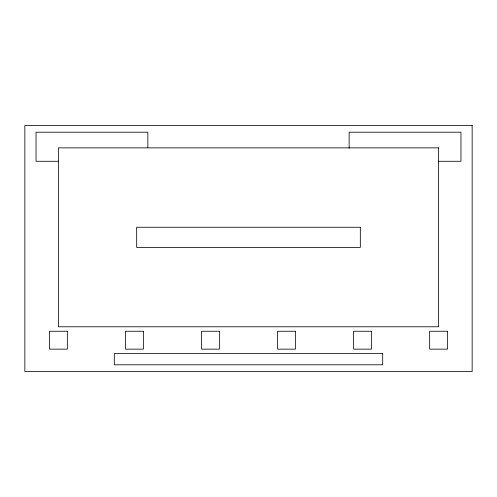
<?xml version="1.0" encoding="UTF-8"?>
<svg xmlns="http://www.w3.org/2000/svg" width="497" height="497" viewBox="0 0 497 497"><rect width="100%" height="100%" fill="white"/><g stroke="black" fill="none" stroke-linecap="round" stroke-linejoin="round"><path stroke-width="0.75" d="M58.553 161.276L36.032 161.276L36.032 132.202L147.857 132.202L147.857 147.503M438.447 161.276L460.967 161.276L460.967 132.202L349.142 132.202L349.142 148.268M472.15 125.492L24.85 125.492L24.85 371.507L472.15 371.507L472.15 125.492M438.602 147.857L58.397 147.857L58.397 326.777L438.602 326.777L438.602 147.857M360.325 227.253L136.675 227.253L136.675 247.382L360.325 247.382L360.325 227.253M67.344 331.25L49.451 331.25L49.451 349.142L67.344 349.142L67.344 331.25M143.385 331.25L125.492 331.25L125.492 349.142L143.385 349.142L143.385 331.25M219.425 331.25L201.533 331.25L201.533 349.142L219.425 349.142L219.425 331.25M295.466 331.25L277.575 331.25L277.575 349.142L295.466 349.142L295.466 331.25M371.507 331.25L353.615 331.25L353.615 349.142L371.507 349.142L371.507 331.25M447.548 331.25L429.656 331.25L429.656 349.142L447.548 349.142L447.548 331.25M382.69 353.615L114.31 353.615L114.31 364.798L382.69 364.798L382.69 353.615"/></g></svg>
